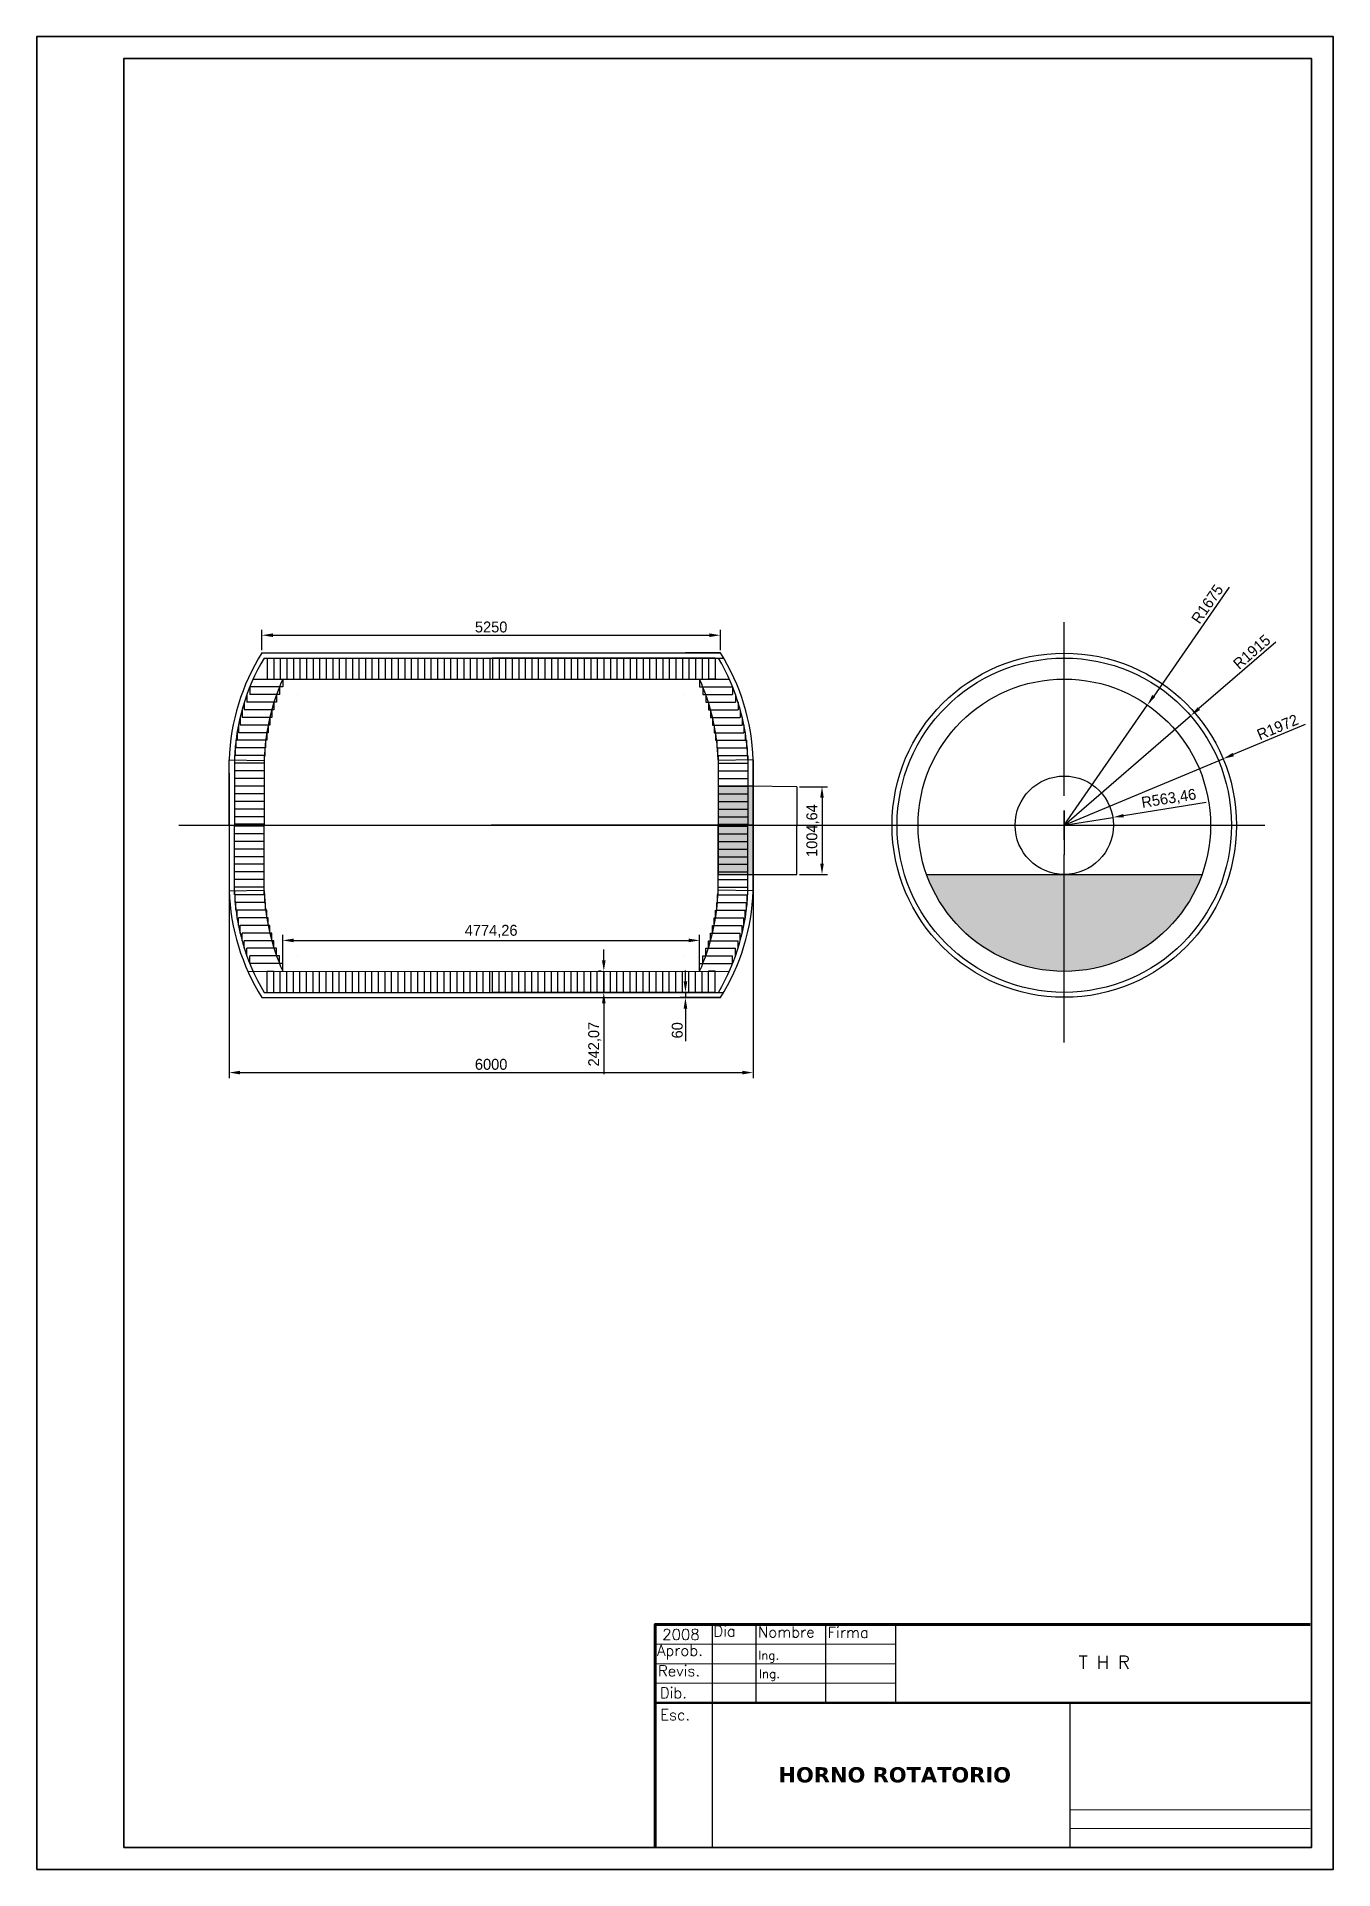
# Model space of a CAD drawing. Header units: millimetres. Extents: x 0 to 297, y 0 to 420.
import ezdxf

# ---------------------------------------------------------------- set-up
doc = ezdxf.new("R2010")
doc.units = ezdxf.units.MM
doc.linetypes.add('ACAD_ISO02W100', pattern=[15, 12, -3])
for name, color, linetype, lineweight in [('acotado', 69, 'Continuous', 5), ('contorno 005', 40, 'Continuous', 5), ('contorno 020', 46, 'Continuous', 20), ('contorno 025', 32, 'Continuous', 25), ('margen 035', 150, 'Continuous', 35), ('rotulado', 120, 'ACAD_ISO02W100', 9)]:
    doc.layers.add(name, color=color, linetype=linetype, lineweight=lineweight)
doc.layers.add('ASHADE', color=7, linetype='Continuous')
doc.styles.add('ASHADE', font='simplex', dxfattribs={"height": 0.2})
doc.dimstyles.new('ISO-25', dxfattribs={"dimtxt": 2.5, "dimasz": 2.5, "dimexe": 1.25, "dimexo": 0.625, "dimtad": 1, "dimlfac": 20, "dimtxsty": 'Standard', "dimcen": 2.5, "dimadec": 0, "dimazin": 0, "dimtfac": 1, "dimtmove": 0, "dimatfit": 3, "dimfxl": 1, "dimarcsym": 0})

# ---------------------------------------------------------------- blocks, each defined once
blk = doc.blocks.new('*U17')
at = {"layer": 'ASHADE', "color": 0, "transparency": 16777216}
for p, q in [((0, 6.7), (0, 37)), ((-37, 0), (-6.7, 0)), ((6.7, 0), (37, 0)), ((0, -37), (0, -6.7))]:
    blk.add_line(p, q, dxfattribs=at)
at = {"layer": 'ASHADE', "color": 0, "linetype": 'Continuous', "transparency": 16777216}
for p, q in [((-3.35, 0), (3.35, 0)), ((0, -3.35), (0, 3.35))]:
    blk.add_line(p, q, dxfattribs=at)
blk = doc.blocks.new('*U18')
at = {"layer": 'ASHADE', "color": 0, "transparency": 16777216}
for p, q in [((0, 6.7), (0, 46.5)), ((-37, 0), (-6.7, 0)), ((6.7, 0), (37, 0)), ((0, -49.83), (0, -6.7))]:
    blk.add_line(p, q, dxfattribs=at)
at = {"layer": 'ASHADE', "color": 0, "linetype": 'Continuous', "transparency": 16777216}
for p, q in [((-3.35, 0), (3.35, 0)), ((0, -3.35), (0, 3.35))]:
    blk.add_line(p, q, dxfattribs=at)
blk = doc.blocks.new('*D19')
at = {"layer": 'ASHADE', "color": 0, "lineweight": -2, "transparency": 16777216}
for p, q in [((273.12, 293.87), (255.85, 268.89)), ((235.38, 239.28), (254.43, 266.84))]:
    blk.add_line(p, q, dxfattribs=at)
at = {"layer": 'ASHADE', "color": 0, "transparency": 16777216}
blk.add_solid([(255.51, 269.13), (256.19, 268.66), (254.43, 266.84)], dxfattribs=at)
at = {"layer": 'Defpoints', "color": 0, "transparency": 16777216}
for p in [(254.43, 266.84), (235.38, 239.28)]:
    blk.add_point(p, dxfattribs=at)
at = {"layer": 'ASHADE', "color": 0, "transparency": 16777216, "insert": (268.14, 289.97), "char_height": 2.5, "attachment_point": 5, "rotation": 55.3377}
blk.add_mtext('R1675', dxfattribs=at)
blk = doc.blocks.new('*D20')
at = {"layer": 'ASHADE', "color": 0, "lineweight": -2, "transparency": 16777216}
for p, q in [((283.81, 281.27), (266.21, 266.01)), ((235.38, 239.28), (264.32, 264.37))]:
    blk.add_line(p, q, dxfattribs=at)
at = {"layer": 'ASHADE', "color": 0, "transparency": 16777216}
blk.add_solid([(265.93, 266.32), (266.48, 265.69), (264.32, 264.37)], dxfattribs=at)
at = {"layer": 'Defpoints', "color": 0, "transparency": 16777216}
for p in [(264.32, 264.37), (235.38, 239.28)]:
    blk.add_point(p, dxfattribs=at)
at = {"layer": 'ASHADE', "color": 0, "transparency": 16777216, "insert": (278.33, 279), "char_height": 2.5, "attachment_point": 5, "rotation": 40.92}
blk.add_mtext('R1915', dxfattribs=at)
blk = doc.blocks.new('*D21')
at = {"layer": 'ASHADE', "color": 0, "lineweight": -2, "transparency": 16777216}
for p, q in [((290.54, 262.36), (274.07, 255.47)), ((235.38, 239.28), (271.76, 254.5))]:
    blk.add_line(p, q, dxfattribs=at)
at = {"layer": 'ASHADE', "color": 0, "transparency": 16777216}
blk.add_solid([(273.91, 255.85), (274.23, 255.08), (271.76, 254.5)], dxfattribs=at)
at = {"layer": 'Defpoints', "color": 0, "transparency": 16777216}
for p in [(271.76, 254.5), (235.38, 239.28)]:
    blk.add_point(p, dxfattribs=at)
at = {"layer": 'ASHADE', "color": 0, "transparency": 16777216, "insert": (284.24, 261.76), "char_height": 2.5, "attachment_point": 5, "rotation": 22.7007}
blk.add_mtext('R1972', dxfattribs=at)
blk = doc.blocks.new('*D22')
at = {"layer": 'ASHADE', "color": 0, "lineweight": -2, "transparency": 16777216}
for p, q in [((51.6, 279.41), (51.6, 284.07)), ((54.1, 282.82), (154.1, 282.82)), ((156.6, 279.41), (156.6, 284.07))]:
    blk.add_line(p, q, dxfattribs=at)
at = {"layer": 'ASHADE', "color": 0, "transparency": 16777216}
for points in [[(54.1, 283.24), (54.1, 282.41), (51.6, 282.82)], [(154.1, 283.24), (154.1, 282.41), (156.6, 282.82)]]:
    blk.add_solid(points, dxfattribs=at)
at = {"layer": 'Defpoints', "color": 0, "transparency": 16777216}
for p in [(156.6, 282.82), (51.6, 278.78), (156.6, 278.78)]:
    blk.add_point(p, dxfattribs=at)
at = {"layer": 'ASHADE', "color": 0, "transparency": 16777216, "insert": (104.1, 284.7), "char_height": 2.5, "attachment_point": 5}
blk.add_mtext('5250', dxfattribs=at)
blk = doc.blocks.new('*D23')
at = {"layer": 'ASHADE', "color": 0, "lineweight": -2, "transparency": 16777216}
for p, q in [((44.1, 238.66), (44.1, 181.34)), ((164.1, 238.45), (164.1, 181.34)), ((46.6, 182.59), (161.6, 182.59))]:
    blk.add_line(p, q, dxfattribs=at)
at = {"layer": 'ASHADE', "color": 0, "transparency": 16777216}
for points in [[(46.6, 183.01), (46.6, 182.18), (44.1, 182.59)], [(161.6, 183.01), (161.6, 182.18), (164.1, 182.59)]]:
    blk.add_solid(points, dxfattribs=at)
at = {"layer": 'Defpoints', "color": 0, "transparency": 16777216}
for p in [(44.1, 239.28), (164.1, 239.07), (164.1, 182.59)]:
    blk.add_point(p, dxfattribs=at)
at = {"layer": 'ASHADE', "color": 0, "transparency": 16777216, "insert": (104.1, 184.47), "char_height": 2.5, "attachment_point": 5}
blk.add_mtext('6000', dxfattribs=at)
blk = doc.blocks.new('*D24')
at = {"layer": 'ASHADE', "color": 0, "lineweight": -2, "transparency": 16777216}
for p, q in [((56.36, 206.45), (56.36, 214.14)), ((58.86, 212.89), (149.35, 212.89)), ((151.85, 206.45), (151.85, 214.14))]:
    blk.add_line(p, q, dxfattribs=at)
at = {"layer": 'ASHADE', "color": 0, "transparency": 16777216}
for points in [[(58.86, 213.3), (58.86, 212.47), (56.36, 212.89)], [(149.35, 213.3), (149.35, 212.47), (151.85, 212.89)]]:
    blk.add_solid(points, dxfattribs=at)
at = {"layer": 'Defpoints', "color": 0, "transparency": 16777216}
for p in [(151.85, 212.89), (56.36, 205.82), (151.85, 205.82)]:
    blk.add_point(p, dxfattribs=at)
at = {"layer": 'ASHADE', "color": 0, "transparency": 16777216, "insert": (104.1, 214.97), "char_height": 2.5, "attachment_point": 5}
blk.add_mtext('4774,26', dxfattribs=at)
blk = doc.blocks.new('*D25')
at = {"layer": 'ASHADE', "color": 0, "lineweight": -2, "transparency": 16777216}
for p, q in [((174.73, 248.11), (181.13, 248.11)), ((179.88, 245.61), (179.88, 230.51)), ((174.73, 228.01), (181.13, 228.01))]:
    blk.add_line(p, q, dxfattribs=at)
at = {"layer": 'ASHADE', "color": 0, "transparency": 16777216}
for points in [[(179.46, 245.61), (180.29, 245.61), (179.88, 248.11)], [(179.46, 230.51), (180.29, 230.51), (179.88, 228.01)]]:
    blk.add_solid(points, dxfattribs=at)
at = {"layer": 'Defpoints', "color": 0, "transparency": 16777216}
for p in [(174.1, 248.11), (174.1, 228.01), (179.88, 228.01)]:
    blk.add_point(p, dxfattribs=at)
at = {"layer": 'ASHADE', "color": 0, "transparency": 16777216, "insert": (177.79, 238.06), "char_height": 2.5, "attachment_point": 5, "rotation": 90}
blk.add_mtext('1004,64', dxfattribs=at)
blk = doc.blocks.new('*D26')
at = {"layer": 'ASHADE', "color": 0, "lineweight": -2, "transparency": 16777216}
for p, q in [((267.89, 244.52), (248.97, 241.47)), ((235.38, 239.28), (246.5, 241.07))]:
    blk.add_line(p, q, dxfattribs=at)
at = {"layer": 'ASHADE', "color": 0, "transparency": 16777216}
blk.add_solid([(248.9, 241.88), (249.04, 241.06), (246.5, 241.07)], dxfattribs=at)
at = {"layer": 'Defpoints', "color": 0, "transparency": 16777216}
for p in [(246.5, 241.07), (235.38, 239.28)]:
    blk.add_point(p, dxfattribs=at)
at = {"layer": 'ASHADE', "color": 0, "transparency": 16777216, "insert": (259.33, 245.25), "char_height": 2.5, "attachment_point": 5, "rotation": 9.1494}
blk.add_mtext('R563,46', dxfattribs=at)
blk = doc.blocks.new('*D27')
at = {"layer": 'ASHADE', "color": 0, "lineweight": -2, "transparency": 16777216}
for p, q in [((148.6, 203.48), (148.6, 205.98)), ((150.28, 200.98), (147.35, 200.98)), ((150.28, 199.78), (147.35, 199.78)), ((148.6, 200.98), (148.6, 199.78)), ((148.6, 197.28), (148.6, 189.78))]:
    blk.add_line(p, q, dxfattribs=at)
at = {"layer": 'ASHADE', "color": 0, "transparency": 16777216}
for points in [[(148.19, 203.48), (149.02, 203.48), (148.6, 200.98)], [(148.19, 197.28), (149.02, 197.28), (148.6, 199.78)]]:
    blk.add_solid(points, dxfattribs=at)
at = {"layer": 'Defpoints', "color": 0, "transparency": 16777216}
for p in [(148.6, 199.78), (150.9, 200.98), (150.9, 199.78)]:
    blk.add_point(p, dxfattribs=at)
at = {"layer": 'ASHADE', "color": 0, "transparency": 16777216, "insert": (146.73, 192.28), "char_height": 2.5, "attachment_point": 5, "rotation": 90}
blk.add_mtext('60', dxfattribs=at)
blk = doc.blocks.new('*D28')
at = {"layer": 'ASHADE', "color": 0, "lineweight": -2, "transparency": 16777216}
for p, q in [((129.9, 208.32), (129.9, 210.82)), ((129.28, 205.82), (128.65, 205.82)), ((129.9, 205.82), (129.9, 200.98)), ((129.28, 200.98), (128.65, 200.98)), ((129.9, 198.48), (129.9, 182.23))]:
    blk.add_line(p, q, dxfattribs=at)
at = {"layer": 'ASHADE', "color": 0, "transparency": 16777216}
for points in [[(129.49, 208.32), (130.32, 208.32), (129.9, 205.82)], [(129.49, 198.48), (130.32, 198.48), (129.9, 200.98)]]:
    blk.add_solid(points, dxfattribs=at)
at = {"layer": 'Defpoints', "color": 0, "transparency": 16777216}
for p in [(129.9, 205.82), (129.9, 200.98), (129.9, 200.98)]:
    blk.add_point(p, dxfattribs=at)
at = {"layer": 'ASHADE', "color": 0, "transparency": 16777216, "insert": (127.82, 189.11), "char_height": 2.5, "attachment_point": 5, "rotation": 90}
blk.add_mtext('242,07', dxfattribs=at)

msp = doc.modelspace()

# ---------------------------------------------------------------- hatches: boundary and pattern name
at = {"layer": 'ASHADE'}
h = msp.add_hatch(color=256, dxfattribs=at)
h.dxf.hatch_style = 1
h.set_gradient(color1=(0, 0, 255), color2=(255, 255, 0), tint=1)
h.paths.add_polyline_path([(203.82907, 228.01315, 0.316943702), (235.37675, 205.78231), (235.37675, 228.01315)])
h.paths.add_polyline_path([(235.37675, 228.01315), (235.37675, 205.78231, 0.316943702), (266.92443, 228.01315)])
h.paths.add_polyline_path([(266.24882, 283.92994), (273.12108, 293.8687), (270.03664, 296.00147), (263.16438, 286.06271)], flags=9)
h.paths.add_polyline_path([(275.3099, 273.89791), (283.81068, 281.26672), (281.35441, 284.10031), (272.85363, 276.7315)], flags=9)
h.paths.add_polyline_path([(279.39014, 257.69416), (290.53741, 262.35733), (289.09022, 265.81683), (277.94295, 261.15366)], flags=9)
h.paths.add_polyline_path([(99.52148, 182.5926), (108.68815, 182.5926), (108.68815, 186.3426), (99.52148, 186.3426)], flags=9)
h.paths.add_polyline_path([(179.8772, 230.55956), (179.8772, 245.55956), (175.71053, 245.55956), (175.71053, 230.55956)], flags=9)
h.paths.add_polyline_path([(251.43892, 241.86925), (267.89354, 244.5194), (267.23101, 248.63305), (250.77639, 245.98291)], flags=9)
h.paths.add_polyline_path([(166.90563, 17.99725), (224.74025, 17.99725), (224.74025, 25.59782), (166.90563, 25.59782)], flags=9)
h.paths.add_polyline_path([(142.65376, 51.95031), (152.71328, 51.95031), (152.71328, 55.70031), (142.65376, 55.70031)], flags=9)
h.paths.add_polyline_path([(164.61878, 46.74074), (170.52354, 46.74074), (170.52354, 50.74074), (164.61878, 50.74074)], flags=9)
h.paths.add_polyline_path([(164.78216, 42.49891), (170.68693, 42.49891), (170.68693, 46.49891), (164.78216, 46.49891)], flags=9)
h.paths.add_polyline_path([(142.11298, 38.58634), (149.31536, 38.58634), (149.31536, 42.33634), (142.11298, 42.33634)], flags=9)
h.paths.add_polyline_path([(142.17871, 33.55794), (150.09538, 33.55794), (150.09538, 37.30794), (142.17871, 37.30794)], flags=9)
h.paths.add_polyline_path([(237.19094, 45.20056), (251.8338, 45.20056), (251.8338, 49.70056), (237.19094, 49.70056)], flags=9)
h.paths.add_polyline_path([(141.67885, 43.62083), (152.69075, 43.62083), (152.69075, 47.37083), (141.67885, 47.37083)], flags=9)
h.paths.add_polyline_path([(141.47422, 47.48818), (153.9147, 47.48818), (153.9147, 52.07151), (141.47422, 52.07151)], flags=9)
h.paths.add_polyline_path([(180.55767, 52.40906), (191.45053, 52.40906), (191.45053, 56.15906), (180.55767, 56.15906)], flags=9)
h.paths.add_polyline_path([(164.59689, 52.51125), (179.53737, 52.51125), (179.53737, 56.26125), (164.59689, 56.26125)], flags=9)
h.paths.add_polyline_path([(154.36562, 52.71563), (160.49657, 52.71563), (160.49657, 56.46563), (154.36562, 56.46563)], flags=9)
h = msp.add_hatch(color=256, dxfattribs=at)
h.dxf.hatch_style = 1
h.set_gradient(color1=(0, 0, 255), color2=(255, 255, 0), tint=1)
h.paths.add_polyline_path([(162.90481, 239.4897), (162.90481, 241.2397), (156.10481, 241.2397), (156.10481, 239.4897)])
h.paths.add_polyline_path([(156.10481, 242.9897), (156.10481, 241.2397), (162.90481, 241.2397), (162.90481, 242.9897)])
h.paths.add_polyline_path([(162.90481, 242.9897), (162.90481, 244.7397), (156.10481, 244.7397), (156.10481, 242.9897)])
h.paths.add_polyline_path([(162.90481, 244.7397), (162.90481, 246.4897), (156.10481, 246.4897), (156.10481, 244.7397)])
h.paths.add_polyline_path([(156.10481, 248.2397), (156.10481, 246.4897), (162.90481, 246.4897), (162.90481, 248.22752)])
h.paths.add_polyline_path([(162.90481, 246.4897), (162.90481, 244.7397), (162.90481, 242.9897), (162.90481, 241.2397), (162.90481, 239.4897), (162.90481, 239.28231), (164.10481, 239.28231), (164.10481, 248.22537), (162.90481, 248.22752)])
h.paths.add_polyline_path([(156.10481, 239.07492), (156.10481, 237.32492), (162.90481, 237.32492), (162.90481, 239.07492)])
h.paths.add_polyline_path([(164.10481, 239.28231), (162.90481, 239.28231), (162.90481, 228.01315), (164.10481, 228.01315)])
h.paths.add_polyline_path([(156.10481, 237.32492), (156.10481, 235.57492), (162.90481, 235.57492), (162.90481, 237.32492)])
h.paths.add_polyline_path([(156.10481, 235.57492), (156.10481, 233.82492), (162.90481, 233.82492), (162.90481, 235.57492)])
h.paths.add_polyline_path([(162.90481, 232.07492), (162.90481, 233.82492), (156.10481, 233.82492), (156.10481, 232.07492)])
h.paths.add_polyline_path([(156.10481, 232.07492), (156.10481, 230.32492), (162.90481, 230.32492), (162.90481, 232.07492)])
h.paths.add_polyline_path([(156.10481, 230.32492), (156.10481, 228.57492), (162.90481, 228.57492), (162.90481, 230.32492)])
h.paths.add_polyline_path([(162.90481, 228.01315), (162.90481, 228.57492), (156.10481, 228.57492), (156.10481, 228.01315)])

# ---------------------------------------------------------------- linework, layer by layer
at = {"color": 5, "lineweight": 70}
msp.add_lwpolyline([(141.70189, 5.13299), (141.70189, 56.13299), (291.70189, 56.13299)], dxfattribs=at)
at = {"layer": 'ASHADE'}
for p, q in [((51.60481, 278.78231), (156.60481, 278.78231)), ((51.60481, 278.78231), (59.60481, 278.78231)), ((52.0713, 277.58231), (157.33833, 277.58231)), ((52.80481, 277.58231), (52.80481, 272.74091)), ((52.80481, 277.58231), (54.30481, 277.58231)), ((54.30481, 277.58231), (54.30481, 272.74091)), ((54.30481, 277.58231), (55.80481, 277.58231)), ((55.80481, 277.58231), (55.80481, 272.74091)), ((55.80481, 277.58231), (57.30481, 277.58231)), ((57.30481, 277.58231), (57.30481, 272.74091)), ((57.30481, 277.58231), (58.80481, 277.58231)), ((58.80481, 277.58231), (58.80481, 272.74091)), ((58.80481, 277.58231), (60.30481, 277.58231)), ((60.30481, 277.58231), (60.30481, 272.74091)), ((60.30481, 277.58231), (61.80481, 277.58231)), ((61.80481, 277.58231), (61.80481, 272.74091)), ((61.80481, 277.58231), (63.30481, 277.58231)), ((63.30481, 277.58231), (63.30481, 272.74091)), ((63.30481, 277.58231), (64.80481, 277.58231)), ((64.80481, 277.58231), (64.80481, 272.74091)), ((64.80481, 277.58231), (66.30481, 277.58231)), ((66.30481, 277.58231), (66.30481, 272.74091)), ((66.30481, 277.58231), (67.80481, 277.58231)), ((67.80481, 277.58231), (67.80481, 272.74091)), ((67.80481, 277.58231), (69.30481, 277.58231)), ((69.30481, 277.58231), (69.30481, 272.74091)), ((69.30481, 277.58231), (70.80481, 277.58231)), ((70.80481, 277.58231), (70.80481, 272.74091)), ((70.80481, 277.58231), (72.30481, 277.58231)), ((72.30481, 277.58231), (72.30481, 272.74091)), ((72.30481, 277.58231), (73.80481, 277.58231)), ((73.80481, 277.58231), (73.80481, 272.74091)), ((73.80481, 277.58231), (75.30481, 277.58231)), ((75.30481, 277.58231), (75.30481, 272.74091)), ((75.30481, 277.58231), (76.80481, 277.58231)), ((76.80481, 277.58231), (76.80481, 272.74091)), ((76.80481, 277.58231), (78.30481, 277.58231)), ((78.30481, 277.58231), (78.30481, 272.74091)), ((78.30481, 277.58231), (79.80481, 277.58231)), ((79.80481, 277.58231), (79.80481, 272.74091)), ((79.80481, 277.58231), (81.30481, 277.58231)), ((81.30481, 277.58231), (81.30481, 272.74091)), ((81.30481, 277.58231), (82.80481, 277.58231)), ((82.80481, 277.58231), (82.80481, 272.74091)), ((82.80481, 277.58231), (84.30481, 277.58231)), ((84.30481, 277.58231), (84.30481, 272.74091)), ((84.30481, 277.58231), (85.80481, 277.58231)), ((85.80481, 277.58231), (85.80481, 272.74091)), ((85.80481, 277.58231), (87.30481, 277.58231)), ((87.30481, 277.58231), (87.30481, 272.74091)), ((87.30481, 277.58231), (88.80481, 277.58231)), ((88.80481, 277.58231), (88.80481, 272.74091)), ((88.80481, 277.58231), (90.30481, 277.58231)), ((90.30481, 277.58231), (90.30481, 272.74091)), ((90.30481, 277.58231), (91.80481, 277.58231)), ((91.80481, 277.58231), (91.80481, 272.74091)), ((91.80481, 277.58231), (93.30481, 277.58231)), ((93.30481, 277.58231), (93.30481, 272.74091)), ((93.30481, 277.58231), (94.80481, 277.58231)), ((94.80481, 277.58231), (94.80481, 272.74091)), ((94.80481, 277.58231), (96.30481, 277.58231)), ((96.30481, 277.58231), (96.30481, 272.74091)), ((96.30481, 277.58231), (97.80481, 277.58231)), ((97.80481, 277.58231), (97.80481, 272.74091)), ((97.80481, 277.58231), (99.30481, 277.58231)), ((99.30481, 277.58231), (99.30481, 272.74091)), ((99.30481, 277.58231), (100.80481, 277.58231)), ((100.80481, 277.58231), (100.80481, 272.74091)), ((100.80481, 277.58231), (102.30481, 277.58231)), ((102.30481, 277.58231), (102.30481, 272.74091)), ((102.30481, 277.58231), (103.80481, 277.58231)), ((103.80481, 277.58231), (103.80481, 272.74091)), ((105.90481, 277.58231), (104.40481, 277.58231)), ((104.40481, 277.58231), (104.40481, 272.74091)), ((107.40481, 277.58231), (105.90481, 277.58231)), ((105.90481, 277.58231), (105.90481, 272.74091)), ((108.90481, 277.58231), (107.40481, 277.58231)), ((107.40481, 277.58231), (107.40481, 272.74091)), ((110.40481, 277.58231), (108.90481, 277.58231)), ((108.90481, 277.58231), (108.90481, 272.74091)), ((111.90481, 277.58231), (110.40481, 277.58231)), ((110.40481, 277.58231), (110.40481, 272.74091)), ((113.40481, 277.58231), (111.90481, 277.58231)), ((111.90481, 277.58231), (111.90481, 272.74091)), ((114.90481, 277.58231), (113.40481, 277.58231)), ((113.40481, 277.58231), (113.40481, 272.74091)), ((116.40481, 277.58231), (114.90481, 277.58231)), ((114.90481, 277.58231), (114.90481, 272.74091)), ((117.90481, 277.58231), (116.40481, 277.58231)), ((116.40481, 277.58231), (116.40481, 272.74091)), ((119.40481, 277.58231), (117.90481, 277.58231)), ((117.90481, 277.58231), (117.90481, 272.74091)), ((120.90481, 277.58231), (119.40481, 277.58231)), ((119.40481, 277.58231), (119.40481, 272.74091)), ((122.40481, 277.58231), (120.90481, 277.58231)), ((120.90481, 277.58231), (120.90481, 272.74091)), ((123.90481, 277.58231), (122.40481, 277.58231)), ((122.40481, 277.58231), (122.40481, 272.74091)), ((125.40481, 277.58231), (123.90481, 277.58231)), ((123.90481, 277.58231), (123.90481, 272.74091)), ((126.90481, 277.58231), (125.40481, 277.58231)), ((125.40481, 277.58231), (125.40481, 272.74091)), ((128.40481, 277.58231), (126.90481, 277.58231)), ((126.90481, 277.58231), (126.90481, 272.74091)), ((129.90481, 277.58231), (128.40481, 277.58231)), ((128.40481, 277.58231), (128.40481, 272.74091)), ((131.40481, 277.58231), (129.90481, 277.58231)), ((129.90481, 277.58231), (129.90481, 272.74091)), ((132.90481, 277.58231), (131.40481, 277.58231)), ((131.40481, 277.58231), (131.40481, 272.74091)), ((134.40481, 277.58231), (132.90481, 277.58231)), ((132.90481, 277.58231), (132.90481, 272.74091)), ((135.90481, 277.58231), (134.40481, 277.58231)), ((134.40481, 277.58231), (134.40481, 272.74091)), ((137.40481, 277.58231), (135.90481, 277.58231)), ((135.90481, 277.58231), (135.90481, 272.74091)), ((138.90481, 277.58231), (137.40481, 277.58231)), ((137.40481, 277.58231), (137.40481, 272.74091)), ((140.40481, 277.58231), (138.90481, 277.58231)), ((138.90481, 277.58231), (138.90481, 272.74091)), ((141.90481, 277.58231), (140.40481, 277.58231)), ((140.40481, 277.58231), (140.40481, 272.74091)), ((143.40481, 277.58231), (141.90481, 277.58231)), ((141.90481, 277.58231), (141.90481, 272.74091)), ((144.90481, 277.58231), (143.40481, 277.58231)), ((143.40481, 277.58231), (143.40481, 272.74091)), ((146.40481, 277.58231), (144.90481, 277.58231)), ((144.90481, 277.58231), (144.90481, 272.74091)), ((147.90481, 277.58231), (146.40481, 277.58231)), ((146.40481, 277.58231), (146.40481, 272.74091)), ((149.40481, 277.58231), (147.90481, 277.58231)), ((147.90481, 277.58231), (147.90481, 272.74091)), ((156.60481, 278.78231), (148.60481, 278.78231)), ((150.90481, 277.58231), (149.40481, 277.58231)), ((149.40481, 277.58231), (149.40481, 272.74091)), ((152.40481, 277.58231), (150.90481, 277.58231)), ((150.90481, 277.58231), (150.90481, 272.74091)), ((153.90481, 277.58231), (152.40481, 277.58231)), ((152.40481, 277.58231), (152.40481, 272.74091)), ((155.40481, 277.58231), (153.90481, 277.58231)), ((153.90481, 277.58231), (153.90481, 272.74091)), ((155.40481, 277.58231), (155.40481, 272.74091)), ((48.14887, 269.2397), (48.14887, 267.4897)), ((56.36226, 270.9897), (48.81554, 270.9897)), ((48.81554, 270.9897), (48.81554, 269.2397)), ((55.61554, 269.2397), (48.81554, 269.2397)), ((49.56104, 272.7397), (158.63034, 272.78028)), ((52.80481, 272.74091), (54.30481, 272.7404)), ((54.94887, 269.2397), (54.94887, 267.4897)), ((55.61554, 270.9897), (55.61554, 269.2397)), ((56.36104, 272.7397), (56.36226, 270.9897)), ((59.74617, 269.2397), (59.74617, 269.24)), ((148.46345, 269.2397), (148.46345, 269.24)), ((151.84859, 272.7397), (151.84737, 270.9897)), ((151.84737, 270.9897), (159.39409, 270.9897)), ((152.59409, 270.9897), (152.59409, 269.2397)), ((152.59409, 269.2397), (159.39409, 269.2397)), ((153.26076, 269.2397), (153.26076, 267.4897)), ((155.40481, 272.74091), (153.90481, 272.7404)), ((159.39409, 270.9897), (159.39409, 269.2397)), ((160.06076, 269.2397), (160.06076, 267.4897)), ((47.03897, 265.7397), (47.03897, 263.9897)), ((47.55763, 267.4897), (47.55763, 265.7397)), ((54.35763, 265.7397), (47.55763, 265.7397)), ((54.94887, 267.4897), (48.14887, 267.4897)), ((53.83897, 265.7397), (53.83897, 263.9897)), ((54.35763, 267.4897), (54.35763, 265.7397)), ((153.26076, 267.4897), (160.06076, 267.4897)), ((153.852, 267.4897), (153.852, 265.7397)), ((153.852, 265.7397), (160.652, 265.7397)), ((154.37066, 265.7397), (154.37066, 263.9897)), ((160.652, 267.4897), (160.652, 265.7397)), ((161.17066, 265.7397), (161.17066, 263.9897)), ((45.89667, 260.4897), (45.89667, 258.7397)), ((46.21029, 262.2397), (46.21029, 260.4897)), ((53.01029, 260.4897), (46.21029, 260.4897)), ((46.59052, 263.9897), (46.59052, 262.2397)), ((53.39052, 262.2397), (46.59052, 262.2397)), ((53.83897, 263.9897), (47.03897, 263.9897)), ((52.69667, 260.4897), (52.69667, 258.7397)), ((53.01029, 262.2397), (53.01029, 260.4897)), ((53.39052, 263.9897), (53.39052, 262.2397)), ((154.37066, 263.9897), (161.17066, 263.9897)), ((154.81911, 263.9897), (154.81911, 262.2397)), ((154.81911, 262.2397), (161.61911, 262.2397)), ((155.19934, 262.2397), (155.19934, 260.4897)), ((155.19934, 260.4897), (161.99934, 260.4897)), ((155.51296, 260.4897), (155.51296, 258.7397)), ((161.61911, 263.9897), (161.61911, 262.2397)), ((161.99934, 262.2397), (161.99934, 260.4897)), ((162.31296, 260.4897), (162.31296, 258.7397)), ((45.46437, 256.9897), (45.46437, 255.2397)), ((45.64837, 258.7397), (45.64837, 256.9897)), ((52.44837, 256.9897), (45.64837, 256.9897)), ((52.69667, 258.7397), (45.89667, 258.7397)), ((52.26437, 256.9897), (52.26437, 255.2397)), ((52.44837, 258.7397), (52.44837, 256.9897)), ((155.51296, 258.7397), (162.31296, 258.7397)), ((155.76126, 258.7397), (155.76126, 256.9897)), ((155.76126, 256.9897), (162.56126, 256.9897)), ((155.94526, 256.9897), (155.94526, 255.2397)), ((162.56126, 258.7397), (162.56126, 256.9897)), ((162.74526, 256.9897), (162.74526, 255.2397)), ((44.10481, 239.28231), (44.10481, 254.28231)), ((44.10481, 239.28231), (44.10481, 254.28231)), ((44.10481, 239.28231), (44.10481, 254.28231)), ((44.10481, 254.28231), (52.10086, 254.14916)), ((45.30481, 254.28231), (45.30481, 239.28231)), ((45.30481, 253.4897), (45.30481, 251.7397)), ((45.34396, 255.2397), (45.34396, 253.4897)), ((52.14396, 253.4897), (45.34396, 253.4897)), ((52.26437, 255.2397), (45.46437, 255.2397)), ((52.10481, 254.28231), (52.10481, 239.28231)), ((52.10481, 253.4897), (52.10481, 251.7397)), ((52.14396, 255.2397), (52.14396, 253.4897)), ((155.94526, 255.2397), (162.74526, 255.2397)), ((156.06567, 255.2397), (156.06567, 253.4897)), ((156.06567, 253.4897), (162.86567, 253.4897)), ((156.10481, 254.28231), (156.10481, 239.28231)), ((156.10481, 253.4897), (156.10481, 251.7397)), ((164.10481, 254.28231), (156.10877, 254.14916)), ((162.86567, 255.2397), (162.86567, 253.4897)), ((162.90481, 254.28231), (162.90481, 239.28231)), ((162.90481, 253.4897), (162.90481, 251.7397)), ((164.10481, 254.28231), (164.10481, 239.28231)), ((164.10481, 239.28231), (164.10481, 254.28231)), ((164.10481, 239.28231), (164.10481, 254.28231)), ((164.10481, 239.28231), (164.10481, 254.28231)), ((164.10481, 239.28231), (164.10481, 254.28231)), ((44.10481, 251.19239), (44.10481, 225.87918)), ((52.10481, 251.7397), (45.30481, 251.7397)), ((45.30481, 251.7397), (45.30481, 249.9897)), ((52.10481, 249.9897), (45.30481, 249.9897)), ((45.30481, 249.9897), (45.30481, 248.2397)), ((52.10481, 248.2397), (45.30481, 248.2397)), ((45.30481, 248.2397), (45.30481, 246.4897)), ((52.10481, 251.7397), (52.10481, 249.9897)), ((52.10481, 249.9897), (52.10481, 248.2397)), ((52.10481, 248.2397), (52.10481, 246.4897)), ((156.10481, 251.7397), (162.90481, 251.7397)), ((156.10481, 251.7397), (156.10481, 249.9897)), ((156.10481, 249.9897), (162.90481, 249.9897)), ((156.10481, 249.9897), (156.10481, 248.2397)), ((156.10481, 248.2397), (162.90481, 248.2397)), ((156.10481, 248.2397), (156.10481, 246.4897)), ((164.10481, 248.22537), (156.10481, 248.2397)), ((156.10481, 248.2397), (156.10481, 228.01315)), ((162.90481, 251.7397), (162.90481, 249.9897)), ((162.90481, 249.9897), (162.90481, 248.2397)), ((162.90481, 248.2397), (162.90481, 246.4897)), ((174.10343, 248.10598), (162.90481, 248.2397)), ((164.10481, 228.01315), (164.10481, 248.22537)), ((174.10343, 248.10598), (174.10343, 239.28231)), ((52.10481, 246.4897), (45.30481, 246.4897)), ((45.30481, 246.4897), (45.30481, 244.7397)), ((52.10481, 244.7397), (45.30481, 244.7397)), ((45.30481, 244.7397), (45.30481, 242.9897)), ((52.10481, 246.4897), (52.10481, 244.7397)), ((52.10481, 244.7397), (52.10481, 242.9897)), ((156.10481, 246.4897), (162.90481, 246.4897)), ((156.10481, 246.4897), (156.10481, 244.7397)), ((156.10481, 244.7397), (162.90481, 244.7397)), ((156.10481, 244.7397), (156.10481, 242.9897)), ((162.90481, 246.4897), (162.90481, 244.7397)), ((162.90481, 244.7397), (162.90481, 242.9897)), ((52.10481, 242.9897), (45.30481, 242.9897)), ((45.30481, 242.9897), (45.30481, 241.2397)), ((52.10481, 241.2397), (45.30481, 241.2397)), ((45.30481, 241.2397), (45.30481, 239.4897)), ((52.10481, 239.4897), (45.30481, 239.4897)), ((52.10481, 242.9897), (52.10481, 241.2397)), ((52.10481, 241.2397), (52.10481, 239.4897)), ((156.10481, 242.9897), (162.90481, 242.9897)), ((156.10481, 242.9897), (156.10481, 241.2397)), ((156.10481, 241.2397), (162.90481, 241.2397)), ((156.10481, 241.2397), (156.10481, 239.4897)), ((156.10481, 239.4897), (162.90481, 239.4897)), ((162.90481, 242.9897), (162.90481, 241.2397)), ((162.90481, 241.2397), (162.90481, 239.4897)), ((235.37675, 242.66294), (235.37675, 232.48263)), ((32.54594, 239.28231), (281.33705, 239.28231)), ((44.10481, 239.28231), (51.60481, 239.28231)), ((44.10481, 239.28231), (104.10481, 239.28231)), ((44.10481, 239.28231), (44.10481, 224.28231)), ((44.10481, 239.28231), (51.60481, 239.28231)), ((44.10481, 239.28231), (44.10481, 224.28231)), ((44.10481, 239.28231), (104.10481, 239.28231)), ((44.10481, 239.28231), (44.10481, 224.28231)), ((45.30481, 224.28231), (45.30481, 239.28231)), ((45.30481, 237.32492), (45.30481, 239.07492)), ((52.10481, 239.07492), (45.30481, 239.07492)), ((45.30481, 235.57492), (45.30481, 237.32492)), ((52.10481, 237.32492), (45.30481, 237.32492)), ((45.30481, 233.82492), (45.30481, 235.57492)), ((52.10481, 235.57492), (45.30481, 235.57492)), ((52.10481, 224.28231), (52.10481, 239.28231)), ((52.10481, 237.32492), (52.10481, 239.07492)), ((52.10481, 235.57492), (52.10481, 237.32492)), ((52.10481, 233.82492), (52.10481, 235.57492)), ((82.05231, 239.28231), (223.89231, 239.28231)), ((82.05231, 239.28231), (82.05231, 239.28231)), ((82.05231, 239.28231), (82.05231, 239.28231)), ((164.10481, 239.28231), (104.10481, 239.28231)), ((164.10481, 239.28231), (104.10481, 239.28231)), ((126.15732, 239.28231), (126.15732, 239.28231)), ((126.15732, 239.28231), (126.15732, 239.28231)), ((156.10481, 224.28231), (156.10481, 239.28231)), ((156.10481, 237.32492), (156.10481, 239.07492)), ((156.10481, 239.07492), (162.90481, 239.07492)), ((156.10481, 235.57492), (156.10481, 237.32492)), ((156.10481, 237.32492), (162.90481, 237.32492)), ((156.10481, 233.82492), (156.10481, 235.57492)), ((156.10481, 235.57492), (162.90481, 235.57492)), ((164.10481, 239.28231), (156.60481, 239.28231)), ((164.10481, 239.28231), (156.60481, 239.28231)), ((162.90481, 224.28231), (162.90481, 239.28231)), ((162.90481, 237.32492), (162.90481, 239.07492)), ((162.90481, 235.57492), (162.90481, 237.32492)), ((162.90481, 233.82492), (162.90481, 235.57492)), ((164.10481, 224.28231), (164.10481, 239.28231)), ((164.10481, 239.28231), (164.10481, 224.28231)), ((164.10481, 239.28231), (164.10481, 224.28231)), ((164.10481, 239.28231), (164.10481, 224.28231)), ((164.10481, 239.28231), (164.10481, 224.28231)), ((174.10343, 228.01315), (174.10343, 239.28231)), ((45.30481, 232.07492), (45.30481, 233.82492)), ((52.10481, 233.82492), (45.30481, 233.82492)), ((45.30481, 230.32492), (45.30481, 232.07492)), ((52.10481, 232.07492), (45.30481, 232.07492)), ((52.10481, 232.07492), (52.10481, 233.82492)), ((52.10481, 230.32492), (52.10481, 232.07492)), ((156.10481, 232.07492), (156.10481, 233.82492)), ((156.10481, 233.82492), (162.90481, 233.82492)), ((156.10481, 230.32492), (156.10481, 232.07492)), ((156.10481, 232.07492), (162.90481, 232.07492)), ((162.90481, 232.07492), (162.90481, 233.82492)), ((162.90481, 230.32492), (162.90481, 232.07492)), ((45.30481, 228.57492), (45.30481, 230.32492)), ((52.10481, 230.32492), (45.30481, 230.32492)), ((45.30481, 226.82492), (45.30481, 228.57492)), ((52.10481, 228.57492), (45.30481, 228.57492)), ((45.30481, 225.07492), (45.30481, 226.82492)), ((52.10481, 226.82492), (45.30481, 226.82492)), ((52.10481, 228.57492), (52.10481, 230.32492)), ((52.10481, 226.82492), (52.10481, 228.57492)), ((52.10481, 225.07492), (52.10481, 226.82492)), ((156.10481, 228.57492), (156.10481, 230.32492)), ((156.10481, 230.32492), (162.90481, 230.32492)), ((156.10481, 226.82492), (156.10481, 228.57492)), ((156.10481, 228.57492), (162.90481, 228.57492)), ((156.10481, 228.01315), (164.10481, 228.01315)), ((156.10481, 225.07492), (156.10481, 226.82492)), ((156.10481, 226.82492), (162.90481, 226.82492)), ((162.90481, 228.57492), (162.90481, 230.32492)), ((162.90481, 226.82492), (162.90481, 228.57492)), ((162.90481, 228.01315), (174.10343, 228.01315)), ((162.90481, 225.07492), (162.90481, 226.82492)), ((203.82907, 228.01315), (266.92443, 228.01315)), ((235.37675, 205.78231), (235.37675, 228.11231)), ((44.10481, 224.28231), (52.10086, 224.41546)), ((45.34396, 223.32492), (45.34396, 225.07492)), ((52.14396, 225.07492), (45.34396, 225.07492)), ((45.46437, 221.57492), (45.46437, 223.32492)), ((52.26437, 223.32492), (45.46437, 223.32492)), ((52.14396, 223.32492), (52.14396, 225.07492)), ((52.26437, 221.57492), (52.26437, 223.32492)), ((155.94526, 221.57492), (155.94526, 223.32492)), ((155.94526, 223.32492), (162.74526, 223.32492)), ((156.06567, 223.32492), (156.06567, 225.07492)), ((156.06567, 225.07492), (162.86567, 225.07492)), ((164.10481, 224.28231), (156.10877, 224.41546)), ((162.74526, 221.57492), (162.74526, 223.32492)), ((162.86567, 223.32492), (162.86567, 225.07492)), ((45.64837, 219.82492), (45.64837, 221.57492)), ((52.44837, 221.57492), (45.64837, 221.57492)), ((45.89667, 218.07492), (45.89667, 219.82492)), ((52.69667, 219.82492), (45.89667, 219.82492)), ((52.44837, 219.82492), (52.44837, 221.57492)), ((52.69667, 218.07492), (52.69667, 219.82492)), ((155.51296, 218.07492), (155.51296, 219.82492)), ((155.51296, 219.82492), (162.31296, 219.82492)), ((155.76126, 219.82492), (155.76126, 221.57492)), ((155.76126, 221.57492), (162.56126, 221.57492)), ((162.31296, 218.07492), (162.31296, 219.82492)), ((162.56126, 219.82492), (162.56126, 221.57492)), ((46.21029, 216.32492), (46.21029, 218.07492)), ((53.01029, 218.07492), (46.21029, 218.07492)), ((46.59052, 214.57492), (46.59052, 216.32492)), ((53.39052, 216.32492), (46.59052, 216.32492)), ((47.03897, 212.82492), (47.03897, 214.57492)), ((53.83897, 214.57492), (47.03897, 214.57492)), ((53.01029, 216.32492), (53.01029, 218.07492)), ((53.39052, 214.57492), (53.39052, 216.32492)), ((53.83897, 212.82492), (53.83897, 214.57492)), ((154.37066, 212.82492), (154.37066, 214.57492)), ((154.37066, 214.57492), (161.17066, 214.57492)), ((154.81911, 214.57492), (154.81911, 216.32492)), ((154.81911, 216.32492), (161.61911, 216.32492)), ((155.19934, 216.32492), (155.19934, 218.07492)), ((155.19934, 218.07492), (161.99934, 218.07492)), ((161.17066, 212.82492), (161.17066, 214.57492)), ((161.61911, 214.57492), (161.61911, 216.32492)), ((161.99934, 216.32492), (161.99934, 218.07492)), ((235.37675, 205.78231), (235.37675, 216.95231)), ((47.55763, 211.07492), (47.55763, 212.82492)), ((54.35763, 212.82492), (47.55763, 212.82492)), ((48.14887, 209.32492), (48.14887, 211.07492)), ((54.94887, 211.07492), (48.14887, 211.07492)), ((54.35763, 211.07492), (54.35763, 212.82492)), ((54.94887, 209.32492), (54.94887, 211.07492)), ((153.26076, 209.32492), (153.26076, 211.07492)), ((153.26076, 211.07492), (160.06076, 211.07492)), ((153.852, 211.07492), (153.852, 212.82492)), ((153.852, 212.82492), (160.652, 212.82492)), ((160.06076, 209.32492), (160.06076, 211.07492)), ((160.652, 211.07492), (160.652, 212.82492)), ((235.37675, 199.84231), (235.37675, 212.84231)), ((48.36084, 205.82537), (158.63034, 205.78435)), ((48.81554, 207.57492), (48.81554, 209.32492)), ((55.61554, 209.32492), (48.81554, 209.32492)), ((56.36226, 207.57492), (48.81554, 207.57492)), ((52.80481, 205.82372), (54.30481, 205.82423)), ((52.80481, 200.98231), (52.80481, 205.82372)), ((54.30481, 200.98231), (54.30481, 205.82372)), ((55.61554, 207.57492), (55.61554, 209.32492)), ((55.80481, 200.98231), (55.80481, 205.82372)), ((56.36104, 205.82493), (56.36226, 207.57492)), ((57.30481, 200.98231), (57.30481, 205.82372)), ((58.80481, 200.98231), (58.80481, 205.82372)), ((59.74617, 209.32492), (59.74617, 209.32462)), ((60.30481, 200.98231), (60.30481, 205.82372)), ((61.80481, 200.98231), (61.80481, 205.82372)), ((63.30481, 200.98231), (63.30481, 205.82372)), ((64.80481, 200.98231), (64.80481, 205.82372)), ((66.30481, 200.98231), (66.30481, 205.82372)), ((67.80481, 200.98231), (67.80481, 205.82372)), ((69.30481, 200.98231), (69.30481, 205.82372)), ((70.80481, 200.98231), (70.80481, 205.82372)), ((72.30481, 200.98231), (72.30481, 205.82372)), ((73.80481, 200.98231), (73.80481, 205.82372)), ((75.30481, 200.98231), (75.30481, 205.82372)), ((76.80481, 200.98231), (76.80481, 205.82372)), ((78.30481, 200.98231), (78.30481, 205.82372)), ((79.80481, 200.98231), (79.80481, 205.82372)), ((81.30481, 200.98231), (81.30481, 205.82372)), ((82.80481, 200.98231), (82.80481, 205.82372)), ((84.30481, 200.98231), (84.30481, 205.82372)), ((85.80481, 200.98231), (85.80481, 205.82372)), ((87.30481, 200.98231), (87.30481, 205.82372)), ((88.80481, 200.98231), (88.80481, 205.82372)), ((90.30481, 200.98231), (90.30481, 205.82372)), ((91.80481, 200.98231), (91.80481, 205.82372)), ((93.30481, 200.98231), (93.30481, 205.82372)), ((94.80481, 200.98231), (94.80481, 205.82372)), ((96.30481, 200.98231), (96.30481, 205.82372)), ((97.80481, 200.98231), (97.80481, 205.82372)), ((99.30481, 200.98231), (99.30481, 205.82372)), ((100.80481, 200.98231), (100.80481, 205.82372)), ((102.30481, 200.98231), (102.30481, 205.82372)), ((103.80481, 200.98231), (103.80481, 205.82372)), ((104.40481, 200.98231), (104.40481, 205.82372)), ((105.90481, 200.98231), (105.90481, 205.82372)), ((107.40481, 200.98231), (107.40481, 205.82372)), ((108.90481, 200.98231), (108.90481, 205.82372)), ((110.40481, 200.98231), (110.40481, 205.82372)), ((111.90481, 200.98231), (111.90481, 205.82372)), ((113.40481, 200.98231), (113.40481, 205.82372)), ((114.90481, 200.98231), (114.90481, 205.82372)), ((116.40481, 200.98231), (116.40481, 205.82372)), ((117.90481, 200.98231), (117.90481, 205.82372)), ((119.40481, 200.98231), (119.40481, 205.82372)), ((120.90481, 200.98231), (120.90481, 205.82372)), ((122.40481, 200.98231), (122.40481, 205.82372)), ((123.90481, 200.98231), (123.90481, 205.82372)), ((125.40481, 200.98231), (125.40481, 205.82372)), ((126.90481, 200.98231), (126.90481, 205.82372)), ((128.40481, 200.98231), (128.40481, 205.82372)), ((129.90481, 200.98231), (129.90481, 205.82372)), ((131.40481, 200.98231), (131.40481, 205.82372)), ((132.90481, 200.98231), (132.90481, 205.82372)), ((134.40481, 200.98231), (134.40481, 205.82372)), ((135.90481, 200.98231), (135.90481, 205.82372)), ((137.40481, 200.98231), (137.40481, 205.82372)), ((138.90481, 200.98231), (138.90481, 205.82372)), ((140.40481, 200.98231), (140.40481, 205.82372)), ((141.90481, 200.98231), (141.90481, 205.82372)), ((143.40481, 200.98231), (143.40481, 205.82372)), ((144.90481, 200.98231), (144.90481, 205.82372)), ((146.40481, 200.98231), (146.40481, 205.82372)), ((147.90481, 200.98231), (147.90481, 205.82372)), ((148.46345, 209.32492), (148.46345, 209.32462)), ((149.40481, 200.98231), (149.40481, 205.82372)), ((150.90481, 200.98231), (150.90481, 205.82372)), ((151.84859, 205.82493), (151.84737, 207.57492)), ((151.84737, 207.57492), (159.39409, 207.57492)), ((152.40481, 200.98231), (152.40481, 205.82372)), ((152.59409, 207.57492), (152.59409, 209.32492)), ((152.59409, 209.32492), (159.39409, 209.32492)), ((155.40481, 205.82372), (153.90481, 205.82423)), ((153.90481, 200.98231), (153.90481, 205.82372)), ((155.40481, 200.98231), (155.40481, 205.82372)), ((159.39409, 207.57492), (159.39409, 209.32492)), ((51.60481, 199.78231), (156.60481, 199.78231)), ((51.60481, 199.78231), (59.60481, 199.78231)), ((52.0713, 200.98231), (157.33833, 200.98231)), ((52.80481, 200.98231), (54.30481, 200.98231)), ((54.30481, 200.98231), (55.80481, 200.98231)), ((55.80481, 200.98231), (57.30481, 200.98231)), ((57.30481, 200.98231), (58.80481, 200.98231)), ((58.80481, 200.98231), (60.30481, 200.98231)), ((60.30481, 200.98231), (61.80481, 200.98231)), ((61.80481, 200.98231), (63.30481, 200.98231)), ((63.30481, 200.98231), (64.80481, 200.98231)), ((64.80481, 200.98231), (66.30481, 200.98231)), ((66.30481, 200.98231), (67.80481, 200.98231)), ((67.80481, 200.98231), (69.30481, 200.98231)), ((69.30481, 200.98231), (70.80481, 200.98231)), ((70.80481, 200.98231), (72.30481, 200.98231)), ((72.30481, 200.98231), (73.80481, 200.98231)), ((73.80481, 200.98231), (75.30481, 200.98231)), ((75.30481, 200.98231), (76.80481, 200.98231)), ((76.80481, 200.98231), (78.30481, 200.98231)), ((78.30481, 200.98231), (79.80481, 200.98231)), ((79.80481, 200.98231), (81.30481, 200.98231)), ((81.30481, 200.98231), (82.80481, 200.98231)), ((82.80481, 200.98231), (84.30481, 200.98231)), ((84.30481, 200.98231), (85.80481, 200.98231)), ((85.80481, 200.98231), (87.30481, 200.98231)), ((87.30481, 200.98231), (88.80481, 200.98231)), ((88.80481, 200.98231), (90.30481, 200.98231)), ((90.30481, 200.98231), (91.80481, 200.98231)), ((91.80481, 200.98231), (93.30481, 200.98231)), ((93.30481, 200.98231), (94.80481, 200.98231)), ((94.80481, 200.98231), (96.30481, 200.98231)), ((96.30481, 200.98231), (97.80481, 200.98231)), ((97.80481, 200.98231), (99.30481, 200.98231)), ((99.30481, 200.98231), (100.80481, 200.98231)), ((100.80481, 200.98231), (102.30481, 200.98231)), ((102.30481, 200.98231), (103.80481, 200.98231)), ((105.90481, 200.98231), (104.40481, 200.98231)), ((107.40481, 200.98231), (105.90481, 200.98231)), ((108.90481, 200.98231), (107.40481, 200.98231)), ((110.40481, 200.98231), (108.90481, 200.98231)), ((111.90481, 200.98231), (110.40481, 200.98231)), ((113.40481, 200.98231), (111.90481, 200.98231)), ((114.90481, 200.98231), (113.40481, 200.98231)), ((116.40481, 200.98231), (114.90481, 200.98231)), ((117.90481, 200.98231), (116.40481, 200.98231)), ((119.40481, 200.98231), (117.90481, 200.98231)), ((120.90481, 200.98231), (119.40481, 200.98231)), ((122.40481, 200.98231), (120.90481, 200.98231)), ((123.90481, 200.98231), (122.40481, 200.98231)), ((125.40481, 200.98231), (123.90481, 200.98231)), ((126.90481, 200.98231), (125.40481, 200.98231)), ((128.40481, 200.98231), (126.90481, 200.98231)), ((129.90481, 200.98231), (128.40481, 200.98231)), ((131.40481, 200.98231), (129.90481, 200.98231)), ((132.90481, 200.98231), (131.40481, 200.98231)), ((134.40481, 200.98231), (132.90481, 200.98231)), ((135.90481, 200.98231), (134.40481, 200.98231)), ((137.40481, 200.98231), (135.90481, 200.98231)), ((138.90481, 200.98231), (137.40481, 200.98231)), ((140.40481, 200.98231), (138.90481, 200.98231)), ((141.90481, 200.98231), (140.40481, 200.98231)), ((143.40481, 200.98231), (141.90481, 200.98231)), ((144.90481, 200.98231), (143.40481, 200.98231)), ((146.40481, 200.98231), (144.90481, 200.98231)), ((147.90481, 200.98231), (146.40481, 200.98231)), ((149.40481, 200.98231), (147.90481, 200.98231)), ((156.60481, 199.78231), (148.60481, 199.78231)), ((150.90481, 200.98231), (149.40481, 200.98231)), ((152.40481, 200.98231), (150.90481, 200.98231)), ((153.90481, 200.98231), (152.40481, 200.98231)), ((155.40481, 200.98231), (153.90481, 200.98231))]:
    msp.add_line(p, q, dxfattribs=at)
for radius in [39.44, 38.3, 33.5, 11.26916]:
    msp.add_circle((235.37675, 239.28231), radius, dxfattribs=at)
for centre, start, end in [((92.81093, 252.77024), 147.7371188, 178.2218299), ((94.01093, 252.77024), 149.3908453, 178.2218299), ((114.1987, 252.77024), 1.7781701, 30.6091547), ((115.3987, 252.77024), 1.7781701, 32.2628812), ((100.81093, 252.77024), 155.804361, 178.2218299), ((107.3987, 252.77024), 1.7781701, 24.195639), ((92.81093, 225.79439), 181.7781701, 212.2628812), ((94.01093, 225.79439), 181.7781701, 210.6091547), ((100.81093, 225.79439), 181.7781701, 204.195639), ((107.3987, 225.79439), 335.804361, 358.2218299), ((114.1987, 225.79439), 329.3908453, 358.2218299), ((115.3987, 225.79439), 327.7371188, 358.2218299)]:
    msp.add_arc(centre, 48.72958, start, end, dxfattribs=at)
at = {"layer": 'contorno 005', "lineweight": 13}
for points in [[(141.70189, 51.63299), (196.70189, 51.63299)], [(141.70189, 47.13299), (196.70189, 47.13299)], [(141.70189, 42.63299), (196.70189, 42.63299)], [(236.70189, 13.63299), (291.70189, 13.63299)], [(236.70189, 9.38299), (291.70189, 9.38299)]]:
    msp.add_lwpolyline(points, dxfattribs=at)
at = {"layer": 'contorno 020', "lineweight": 25}
for points in [[(154.70189, 56.13299), (154.70189, 5.13299)], [(164.70189, 56.13299), (164.70189, 38.13299)], [(180.70189, 56.13299), (180.70189, 38.13299)], [(196.70189, 56.13299), (196.70189, 38.13299)], [(236.70189, 5.13299), (236.70189, 38.13299)]]:
    msp.add_lwpolyline(points, dxfattribs=at)
at = {"layer": 'contorno 025', "lineweight": 50}
msp.add_lwpolyline([(141.70189, 38.13299), (291.70189, 38.13299)], dxfattribs=at)
at = {"layer": 'margen 035'}
for points in [[(0, 0), (297, 0), (297, 420), (0, 420)], [(20, 5), (292, 5), (292, 415), (20, 415)]]:
    msp.add_lwpolyline(points, close=True, dxfattribs=at)

# ---------------------------------------------------------------- block references
at = {"layer": 'ASHADE'}
for name in ['*U18', '*U17']:
    msp.add_blockref(name, (235.37675, 239.28231), dxfattribs=at)

# ---------------------------------------------------------------- texts
at = {"layer": 'acotado', "ltscale": 0.5, "insert": (195.70189, 21.63299), "char_height": 3.5, "width": 82, "attachment_point": 5, "style": 'ASHADE'}
msp.add_mtext('{\\fVerdana|b1|i0|c0|p34;\\C3; HORNO ROTATORIO}', dxfattribs=at)
at = {"layer": 'rotulado', "linetype": 'Continuous', "lineweight": 13, "style": 'ASHADE'}
for s, height, p in [('2008', 2.5, (143.27876, 52.57531)), ('Ing. ', 2, (165.28544, 48.07407)), ('Ing. ', 2, (165.44883, 43.83225))]:
    msp.add_text(s, height=height, dxfattribs=at).set_placement(p)
at = {"layer": 'rotulado', "lineweight": 13, "style": 'ASHADE'}
for s, insert, char_height, width, attachment_point in [('Dia', (154.99062, 55.84063), 2.5, 9.2081, 1), ('Nombre', (165.22189, 55.63625), 2.5, 14.6307, 1), ('Firma', (181.18267, 55.53406), 2.5, 15.04, 1), ('Aprob.', (142.09922, 51.44651), 2.5, 12.1752, 1), ('Revis.', (142.30385, 46.74583), 2.5, 12.0729, 1), ('T H R', (244.51237, 47.45056), 3, 94.1252, 5), ('Esc.', (142.80371, 36.68294), 2.5, 10.5887, 1)]:
    msp.add_mtext(s, dxfattribs=dict(at, insert=insert, char_height=char_height, width=width, attachment_point=attachment_point))
at = {"layer": 'rotulado', "linetype": 'Continuous', "lineweight": 13, "insert": (142.73798, 41.71134), "char_height": 2.5, "width": 16.012, "attachment_point": 1, "style": 'ASHADE'}
msp.add_mtext('Dib.', dxfattribs=at)

# ---------------------------------------------------------------- dimensions: what is measured, and where the dimension line sits
at = {"layer": 'ASHADE'}
for mpoint, picture, middle in [((254.4295, 266.83667), '*D19', (269.68495, 288.89932)), ((264.31718, 264.369), '*D20', (279.56029, 277.58231)), ((271.76146, 254.5029), '*D21', (284.96378, 260.02575))]:
    dim = msp.add_radius_dim(center=(235.37675, 239.28231), mpoint=mpoint, dimstyle='ISO-25', override={"dimlfac": 50, "dimfxl": 1.25}, dxfattribs=at)
    dim.commit()
    dim.dimension.update_dxf_attribs({"geometry": picture, "text_midpoint": middle, "dimtype": 164})
for base, p1, p2, picture, middle in [((156.60481, 282.82394), (51.60481, 278.78231), (156.60481, 278.78231), '*D22', (104.10481, 284.69894)), ((164.10481, 182.5926), (44.10481, 239.28231), (164.10481, 239.07492), '*D23', (104.10481, 184.4676)), ((151.84745, 212.88553), (56.36218, 205.8224), (151.84745, 205.8224), '*D24', (104.10481, 214.96886))]:
    dim = msp.add_linear_dim(base=base, p1=p1, p2=p2, dimstyle='ISO-25', override={"dimlfac": 50, "dimfxl": 1.25}, dxfattribs=at)
    dim.commit()
    dim.dimension.update_dxf_attribs({"geometry": picture, "text_midpoint": middle})
for base, p1, p2, picture, middle in [((179.8772, 228.01315), (174.10343, 248.10598), (174.10343, 228.01315), '*D25', (177.79387, 238.05956)), ((129.90481, 200.98231), (129.90481, 205.82372), (129.90481, 200.98231), '*D28', (127.82148, 189.10731)), ((148.60481, 199.78231), (150.90481, 200.98231), (150.90481, 199.78231), '*D27', (146.72981, 192.28231))]:
    dim = msp.add_linear_dim(base=base, p1=p1, p2=p2, angle=90, dimstyle='ISO-25', override={"dimlfac": 50, "dimfxl": 1.25}, dxfattribs=at)
    dim.commit()
    dim.dimension.update_dxf_attribs({"geometry": picture, "text_midpoint": middle})
dim = msp.add_radius_dim(center=(235.37675, 239.28231), mpoint=(246.50254, 241.07421), dimstyle='ISO-25', override={"dimlfac": 50, "dimfxl": 1.25}, dxfattribs=at)
dim.commit()
dim.dimension.update_dxf_attribs({"geometry": '*D26', "text_midpoint": (259.33496, 245.25115)})

doc.saveas('drawing.dxf')
